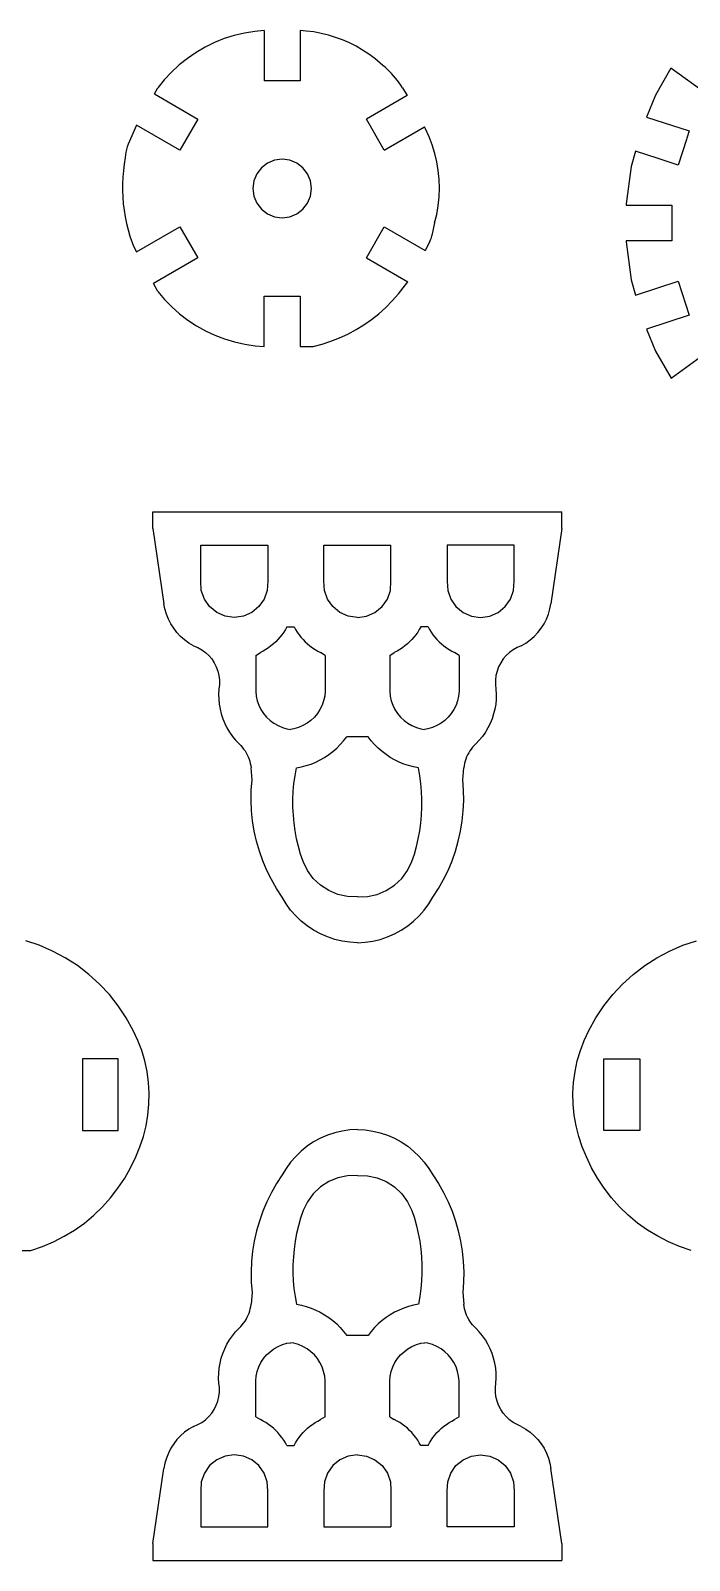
# Model space of a CAD drawing. Extents: x -3998 to 3998, y -3549 to 3549.
# Drawn here: x 3138 to 3414, y 2225 to 2864 of the extents above; entities that cross this region are included whole.
import ezdxf

# ---------------------------------------------------------------- set-up
doc = ezdxf.new("R2010")
doc.units = 0
doc.header["$MEASUREMENT"] = 0
doc.layers.get('0').update_dxf_attribs({"linetype": 'CONTINUOUS'})

msp = doc.modelspace()

# ---------------------------------------------------------------- linework, layer by layer
for p, q in [((3227.94, 2862.86), (3223.67, 2861.85)), ((3232.28, 2863.56), (3227.94, 2862.86)), ((3236.15, 2863.89), (3232.28, 2863.56)), ((3236.15, 2863.89), (3236.15, 2842.93)), ((3253.78, 2863.72), (3251.15, 2863.9)), ((3251.15, 2863.9), (3251.15, 2842.93)), ((3256.88, 2863.32), (3253.78, 2863.72)), ((3259.96, 2862.75), (3256.88, 2863.32)), ((3263, 2862), (3259.96, 2862.75)), ((3211.46, 2856.98), (3207.66, 2854.77)), ((3215.41, 2858.9), (3211.46, 2856.98)), ((3219.48, 2860.53), (3215.41, 2858.9)), ((3223.67, 2861.85), (3219.48, 2860.53)), ((3266, 2861.08), (3263, 2862)), ((3268.94, 2860), (3266, 2861.08)), ((3271.81, 2858.75), (3268.94, 2860)), ((3274.6, 2857.34), (3271.81, 2858.75)), ((3277.32, 2855.77), (3274.6, 2857.34)), ((3204.04, 2852.29), (3200.61, 2849.56)), ((3207.66, 2854.77), (3204.04, 2852.29)), ((3279.93, 2854.05), (3277.32, 2855.77)), ((3282.45, 2852.18), (3279.93, 2854.05)), ((3285.82, 2849.38), (3282.45, 2852.18)), ((3197.39, 2846.57), (3194.4, 2843.36)), ((3200.61, 2849.56), (3197.39, 2846.57)), ((3286.75, 2848.56), (3285.82, 2849.38)), ((3287.67, 2847.7), (3286.75, 2848.56)), ((3288.55, 2846.82), (3287.67, 2847.7)), ((3289.41, 2845.92), (3288.55, 2846.82)), ((3290.25, 2844.99), (3289.41, 2845.92)), ((3291.05, 2844.03), (3290.25, 2844.99)), ((3291.83, 2843.06), (3291.05, 2844.03)), ((3406.24, 2848.22), (3399.76, 2836.99)), ((3421.58, 2837.07), (3406.24, 2848.22)), ((3190.24, 2837.43), (3191.65, 2839.93)), ((3190.24, 2837.43), (3208.43, 2826.93)), ((3194.4, 2843.36), (3191.65, 2839.93)), ((3251.15, 2842.93), (3236.15, 2842.93)), ((3292.58, 2842.06), (3291.83, 2843.06)), ((3293.3, 2841.04), (3292.58, 2842.06)), ((3293.99, 2840), (3293.3, 2841.04)), ((3293.99, 2840), (3295.97, 2836.8)), ((3295.97, 2836.8), (3278.87, 2826.93)), ((3399.76, 2836.99), (3395.95, 2827.8)), ((3182.79, 2824.41), (3179.36, 2816.45)), ((3200.93, 2813.94), (3182.79, 2824.41)), ((3208.43, 2826.93), (3200.93, 2813.94)), ((3286.37, 2813.94), (3278.87, 2826.93)), ((3395.95, 2827.8), (3413.89, 2821.97)), ((3286.37, 2813.94), (3303.23, 2823.67)), ((3303.65, 2822.93), (3303.23, 2823.67)), ((3305.16, 2819.58), (3303.65, 2822.93)), ((3306.45, 2816.14), (3305.16, 2819.58)), ((3412.73, 2818.44), (3409.26, 2807.75)), ((3412.93, 2818.92), (3412.73, 2818.44)), ((3413.89, 2821.97), (3412.93, 2818.92)), ((3178.15, 2812.04), (3178.1, 2810.89)), ((3178.31, 2813.18), (3178.15, 2812.04)), ((3178.56, 2814.3), (3178.31, 2813.18)), ((3178.91, 2815.39), (3178.56, 2814.3)), ((3179.36, 2816.45), (3178.91, 2815.39)), ((3307.51, 2812.62), (3306.45, 2816.14)), ((3308.34, 2809.04), (3307.51, 2812.62)), ((3391.34, 2813.55), (3389.61, 2807.14)), ((3400.82, 2810.49), (3391.34, 2813.55)), ((3177.3, 2805.41), (3177.06, 2802.65)), ((3177.64, 2808.16), (3177.3, 2805.41)), ((3178.1, 2810.89), (3177.64, 2808.16)), ((3234.99, 2806.59), (3233.05, 2804.06)), ((3237.53, 2808.54), (3234.99, 2806.59)), ((3240.48, 2809.76), (3237.53, 2808.54)), ((3243.65, 2810.18), (3240.48, 2809.76)), ((3246.82, 2809.76), (3243.65, 2810.18)), ((3249.77, 2808.54), (3246.82, 2809.76)), ((3252.31, 2806.59), (3249.77, 2808.54)), ((3254.25, 2804.06), (3252.31, 2806.59)), ((3308.93, 2805.41), (3308.34, 2809.04)), ((3309.28, 2801.75), (3308.93, 2805.41)), ((3389.61, 2807.14), (3387.54, 2791.48)), ((3409.26, 2807.75), (3400.82, 2810.49)), ((3176.94, 2799.88), (3176.93, 2797.11)), ((3177.06, 2802.65), (3176.94, 2799.88)), ((3231.83, 2801.1), (3231.41, 2797.93)), ((3233.05, 2804.06), (3231.83, 2801.1)), ((3255.48, 2801.1), (3254.25, 2804.06)), ((3255.89, 2797.93), (3255.48, 2801.1)), ((3309.39, 2798.08), (3309.28, 2801.75)), ((3176.93, 2797.11), (3177.03, 2794.34)), ((3177.03, 2794.34), (3177.25, 2791.58)), ((3231.41, 2797.93), (3231.83, 2794.77)), ((3231.83, 2794.77), (3233.05, 2791.81)), ((3254.25, 2791.81), (3255.48, 2794.77)), ((3255.48, 2794.77), (3255.89, 2797.93)), ((3308.89, 2790.75), (3309.26, 2794.41)), ((3309.26, 2794.41), (3309.39, 2798.08)), ((3177.25, 2791.58), (3177.58, 2788.83)), ((3177.58, 2788.83), (3178.02, 2786.09)), ((3178.02, 2786.09), (3178.57, 2783.38)), ((3233.05, 2791.81), (3234.99, 2789.28)), ((3234.99, 2789.28), (3237.53, 2787.33)), ((3237.53, 2787.33), (3240.48, 2786.11)), ((3240.48, 2786.11), (3243.65, 2785.69)), ((3243.65, 2785.69), (3246.82, 2786.11)), ((3246.82, 2786.11), (3249.77, 2787.33)), ((3249.77, 2787.33), (3252.31, 2789.28)), ((3252.31, 2789.28), (3254.25, 2791.81)), ((3307.43, 2783.55), (3308.28, 2787.12)), ((3308.28, 2787.12), (3308.89, 2790.75)), ((3387.54, 2791.48), (3387.54, 2791.02)), ((3387.54, 2791.02), (3406.61, 2791.02)), ((3406.61, 2791.02), (3406.61, 2776.02)), ((3178.57, 2783.38), (3179.23, 2780.68)), ((3179.23, 2780.68), (3180, 2778.02)), ((3182.76, 2771.44), (3200.93, 2781.93)), ((3200.93, 2781.93), (3208.43, 2768.94)), ((3278.87, 2768.94), (3286.37, 2781.93)), ((3286.37, 2781.93), (3303.47, 2772.06)), ((3307.43, 2783.55), (3306.25, 2778.26)), ((3180, 2778.02), (3181.49, 2773.87)), ((3181.49, 2773.87), (3182.76, 2771.44)), ((3305.38, 2775.75), (3303.47, 2772.06)), ((3305.38, 2775.75), (3305.76, 2776.55)), ((3305.76, 2776.55), (3306.06, 2777.39)), ((3306.06, 2777.39), (3306.25, 2778.26)), ((3387.52, 2776.02), (3387.52, 2775.69)), ((3406.61, 2776.02), (3387.52, 2776.02)), ((3387.52, 2775.69), (3389.61, 2759.85)), ((3208.43, 2768.94), (3189.92, 2758.25)), ((3278.87, 2768.94), (3296.21, 2758.93)), ((3191.65, 2754.93), (3189.92, 2758.25)), ((3191.65, 2754.93), (3194.46, 2751.62)), ((3292.27, 2753.89), (3296.21, 2758.93)), ((3389.61, 2759.85), (3391.34, 2753.42)), ((3391.34, 2753.42), (3409.26, 2759.24)), ((3409.26, 2759.24), (3413.89, 2744.98)), ((3194.46, 2751.62), (3197.5, 2748.52)), ((3197.5, 2748.52), (3200.76, 2745.64)), ((3236.15, 2752.93), (3251.15, 2752.93)), ((3236.15, 2731.97), (3236.15, 2752.93)), ((3251.15, 2752.93), (3251.15, 2731.93)), ((3284.09, 2745.66), (3286.98, 2748.24)), ((3286.98, 2748.24), (3289.7, 2750.98)), ((3289.7, 2750.98), (3292.27, 2753.89)), ((3200.76, 2745.64), (3204.21, 2743.01)), ((3204.21, 2743.01), (3207.84, 2740.63)), ((3277.89, 2741.03), (3281.06, 2743.25)), ((3281.06, 2743.25), (3284.09, 2745.66)), ((3413.89, 2744.98), (3395.97, 2739.15)), ((3207.84, 2740.63), (3211.63, 2738.51)), ((3211.63, 2738.51), (3215.57, 2736.67)), ((3215.57, 2736.67), (3219.63, 2735.13)), ((3219.63, 2735.13), (3223.79, 2733.87)), ((3264.07, 2734.12), (3267.67, 2735.54)), ((3267.67, 2735.54), (3271.19, 2737.17)), ((3271.19, 2737.17), (3274.59, 2739)), ((3274.59, 2739), (3277.89, 2741.03)), ((3395.97, 2739.15), (3399.76, 2730)), ((3223.79, 2733.87), (3228.03, 2732.92)), ((3228.03, 2732.92), (3232.32, 2732.27)), ((3232.32, 2732.27), (3236.15, 2731.97)), ((3251.15, 2731.93), (3256.65, 2731.93)), ((3256.65, 2731.93), (3260.39, 2732.92)), ((3260.39, 2732.92), (3264.07, 2734.12)), ((3399.76, 2730), (3406.28, 2718.76)), ((3406.28, 2718.76), (3421.58, 2729.88)), ((3189.65, 2662.93), (3360.65, 2662.93)), ((3189.65, 2655.93), (3189.65, 2662.93)), ((3360.65, 2655.93), (3360.65, 2662.93)), ((3189.65, 2655.93), (3194.25, 2624.54)), ((3360.65, 2655.93), (3356.05, 2624.54)), ((3209.65, 2648.93), (3237.65, 2648.93)), ((3209.65, 2633.93), (3209.65, 2648.93)), ((3237.65, 2648.93), (3237.65, 2633.93)), ((3261.15, 2648.93), (3289.15, 2648.93)), ((3261.15, 2633.93), (3261.15, 2648.93)), ((3289.15, 2633.93), (3289.15, 2648.93)), ((3340.65, 2648.93), (3312.65, 2648.93)), ((3312.65, 2648.93), (3312.65, 2633.93)), ((3340.65, 2633.93), (3340.65, 2648.93)), ((3209.88, 2630.09), (3209.65, 2633.93)), ((3237.65, 2633.93), (3237.42, 2630.09)), ((3261.38, 2630.09), (3261.15, 2633.93)), ((3288.92, 2630.09), (3289.15, 2633.93)), ((3312.65, 2633.93), (3312.88, 2630.09)), ((3340.42, 2630.09), (3340.65, 2633.93)), ((3211.14, 2626.46), (3209.88, 2630.09)), ((3213.34, 2623.31), (3211.14, 2626.46)), ((3236.16, 2626.46), (3233.96, 2623.31)), ((3237.42, 2630.09), (3236.16, 2626.46)), ((3262.64, 2626.46), (3261.38, 2630.09)), ((3264.84, 2623.31), (3262.64, 2626.46)), ((3285.46, 2623.31), (3287.66, 2626.46)), ((3287.66, 2626.46), (3288.92, 2630.09)), ((3312.88, 2630.09), (3314.14, 2626.46)), ((3314.14, 2626.46), (3316.34, 2623.31)), ((3336.96, 2623.31), (3339.16, 2626.46)), ((3339.16, 2626.46), (3340.42, 2630.09)), ((3194.66, 2622.34), (3194.25, 2624.54)), ((3195.28, 2620.19), (3194.66, 2622.34)), ((3196.11, 2618.12), (3195.28, 2620.19)), ((3216.32, 2620.87), (3213.34, 2623.31)), ((3219.84, 2619.33), (3216.32, 2620.87)), ((3230.98, 2620.87), (3227.46, 2619.33)), ((3233.96, 2623.31), (3230.98, 2620.87)), ((3267.82, 2620.87), (3264.84, 2623.31)), ((3271.34, 2619.33), (3267.82, 2620.87)), ((3278.96, 2619.33), (3282.48, 2620.87)), ((3282.48, 2620.87), (3285.46, 2623.31)), ((3316.34, 2623.31), (3319.32, 2620.87)), ((3319.32, 2620.87), (3322.84, 2619.33)), ((3330.46, 2619.33), (3333.98, 2620.87)), ((3333.98, 2620.87), (3336.96, 2623.31)), ((3354.2, 2618.12), (3355.02, 2620.19)), ((3355.02, 2620.19), (3355.64, 2622.34)), ((3355.64, 2622.34), (3356.05, 2624.54)), ((3197.12, 2616.12), (3196.11, 2618.12)), ((3198.32, 2614.24), (3197.12, 2616.12)), ((3199.69, 2612.47), (3198.32, 2614.24)), ((3223.65, 2618.8), (3219.84, 2619.33)), ((3227.46, 2619.33), (3223.65, 2618.8)), ((3245.02, 2613.78), (3244.33, 2612.67)), ((3245.65, 2614.93), (3245.02, 2613.78)), ((3245.65, 2614.93), (3248.65, 2614.93)), ((3248.65, 2614.93), (3249.28, 2613.78)), ((3249.28, 2613.78), (3249.98, 2612.67)), ((3275.15, 2618.8), (3271.34, 2619.33)), ((3275.15, 2618.8), (3278.96, 2619.33)), ((3301.02, 2613.78), (3300.33, 2612.67)), ((3301.65, 2614.93), (3301.02, 2613.78)), ((3304.65, 2614.93), (3301.65, 2614.93)), ((3304.65, 2614.93), (3305.28, 2613.78)), ((3305.28, 2613.78), (3305.98, 2612.67)), ((3322.84, 2619.33), (3326.65, 2618.8)), ((3326.65, 2618.8), (3330.46, 2619.33)), ((3350.61, 2612.47), (3351.98, 2614.24)), ((3351.98, 2614.24), (3353.18, 2616.12)), ((3353.18, 2616.12), (3354.2, 2618.12)), ((3201.23, 2610.84), (3199.69, 2612.47)), ((3202.91, 2609.37), (3201.23, 2610.84)), ((3204.72, 2608.06), (3202.91, 2609.37)), ((3206.65, 2606.93), (3204.72, 2608.06)), ((3240.02, 2607.74), (3239, 2606.9)), ((3240.98, 2608.63), (3240.02, 2607.74)), ((3241.9, 2609.57), (3240.98, 2608.63)), ((3242.76, 2610.56), (3241.9, 2609.57)), ((3243.57, 2611.59), (3242.76, 2610.56)), ((3244.33, 2612.67), (3243.57, 2611.59)), ((3249.98, 2612.67), (3250.73, 2611.59)), ((3250.73, 2611.59), (3251.54, 2610.56)), ((3251.54, 2610.56), (3252.4, 2609.57)), ((3252.4, 2609.57), (3253.32, 2608.63)), ((3253.32, 2608.63), (3254.28, 2607.74)), ((3254.28, 2607.74), (3255.3, 2606.9)), ((3296.02, 2607.74), (3295, 2606.9)), ((3296.98, 2608.63), (3296.02, 2607.74)), ((3297.9, 2609.57), (3296.98, 2608.63)), ((3298.76, 2610.56), (3297.9, 2609.57)), ((3299.57, 2611.59), (3298.76, 2610.56)), ((3300.33, 2612.67), (3299.57, 2611.59)), ((3305.98, 2612.67), (3306.73, 2611.59)), ((3306.73, 2611.59), (3307.54, 2610.56)), ((3307.54, 2610.56), (3308.4, 2609.57)), ((3308.4, 2609.57), (3309.32, 2608.63)), ((3309.32, 2608.63), (3310.28, 2607.74)), ((3310.28, 2607.74), (3311.3, 2606.9)), ((3343.65, 2606.93), (3345.58, 2608.06)), ((3345.58, 2608.06), (3347.39, 2609.37)), ((3347.39, 2609.37), (3349.07, 2610.84)), ((3349.07, 2610.84), (3350.61, 2612.47)), ((3206.65, 2606.93), (3208.4, 2606.21)), ((3208.4, 2606.21), (3210.06, 2605.28)), ((3210.06, 2605.28), (3211.59, 2604.16)), ((3211.59, 2604.16), (3212.98, 2602.87)), ((3212.98, 2602.87), (3214.21, 2601.43)), ((3214.21, 2601.43), (3215.27, 2599.85)), ((3232.65, 2602.93), (3234.55, 2604.13)), ((3232.65, 2602.93), (3232.65, 2587.93)), ((3235.72, 2604.73), (3234.55, 2604.13)), ((3236.85, 2605.4), (3235.72, 2604.73)), ((3237.95, 2606.12), (3236.85, 2605.4)), ((3239, 2606.9), (3237.95, 2606.12)), ((3255.3, 2606.9), (3256.35, 2606.12)), ((3256.35, 2606.12), (3257.45, 2605.4)), ((3257.45, 2605.4), (3258.58, 2604.73)), ((3258.58, 2604.73), (3259.75, 2604.13)), ((3261.65, 2602.93), (3259.75, 2604.13)), ((3261.65, 2602.93), (3261.65, 2587.93)), ((3288.65, 2602.93), (3290.55, 2604.13)), ((3288.65, 2602.93), (3288.65, 2587.93)), ((3291.72, 2604.73), (3290.55, 2604.13)), ((3292.85, 2605.4), (3291.72, 2604.73)), ((3293.95, 2606.12), (3292.85, 2605.4)), ((3295, 2606.9), (3293.95, 2606.12)), ((3311.3, 2606.9), (3312.35, 2606.12)), ((3312.35, 2606.12), (3313.45, 2605.4)), ((3313.45, 2605.4), (3314.58, 2604.73)), ((3314.58, 2604.73), (3315.75, 2604.13)), ((3317.65, 2602.93), (3315.75, 2604.13)), ((3317.65, 2602.93), (3317.65, 2587.93)), ((3336.09, 2601.43), (3335.04, 2599.85)), ((3337.32, 2602.87), (3336.09, 2601.43)), ((3338.71, 2604.16), (3337.32, 2602.87)), ((3340.25, 2605.28), (3338.71, 2604.16)), ((3341.9, 2606.21), (3340.25, 2605.28)), ((3343.65, 2606.93), (3341.9, 2606.21)), ((3215.27, 2599.85), (3216.13, 2598.16)), ((3216.13, 2598.16), (3216.78, 2596.38)), ((3216.78, 2596.38), (3217.23, 2594.54)), ((3217.23, 2594.54), (3217.45, 2592.65)), ((3333.07, 2594.54), (3332.85, 2592.65)), ((3333.52, 2596.38), (3333.07, 2594.54)), ((3334.17, 2598.16), (3333.52, 2596.38)), ((3335.04, 2599.85), (3334.17, 2598.16)), ((3217.23, 2588.87), (3217.12, 2586.77)), ((3217.45, 2590.76), (3217.23, 2588.87)), ((3217.45, 2592.65), (3217.45, 2590.76)), ((3232.65, 2587.93), (3232.85, 2585.95)), ((3261.65, 2587.93), (3261.45, 2585.95)), ((3288.65, 2587.93), (3288.85, 2585.95)), ((3317.65, 2587.93), (3317.45, 2585.95)), ((3332.85, 2592.65), (3332.85, 2590.76)), ((3332.85, 2590.76), (3333.07, 2588.87)), ((3333.07, 2588.87), (3333.18, 2586.77)), ((3217.12, 2586.77), (3217.16, 2584.67)), ((3217.16, 2584.67), (3217.35, 2582.57)), ((3217.35, 2582.57), (3217.71, 2580.5)), ((3232.85, 2585.95), (3233.28, 2584.01)), ((3233.28, 2584.01), (3233.94, 2582.13)), ((3233.94, 2582.13), (3234.81, 2580.34)), ((3260.36, 2582.13), (3259.49, 2580.34)), ((3261.02, 2584.01), (3260.36, 2582.13)), ((3261.45, 2585.95), (3261.02, 2584.01)), ((3288.85, 2585.95), (3289.28, 2584.01)), ((3289.28, 2584.01), (3289.94, 2582.13)), ((3289.94, 2582.13), (3290.81, 2580.34)), ((3316.36, 2582.13), (3315.49, 2580.34)), ((3317.02, 2584.01), (3316.36, 2582.13)), ((3317.45, 2585.95), (3317.02, 2584.01)), ((3332.95, 2582.57), (3332.6, 2580.5)), ((3333.14, 2584.67), (3332.95, 2582.57)), ((3333.18, 2586.77), (3333.14, 2584.67)), ((3217.71, 2580.5), (3218.21, 2578.46)), ((3218.21, 2578.46), (3218.86, 2576.46)), ((3218.86, 2576.46), (3219.66, 2574.51)), ((3234.81, 2580.34), (3235.9, 2578.67)), ((3235.9, 2578.67), (3237.17, 2577.14)), ((3237.17, 2577.14), (3238.62, 2575.77)), ((3238.62, 2575.77), (3240.21, 2574.58)), ((3255.69, 2575.77), (3254.09, 2574.58)), ((3257.13, 2577.14), (3255.69, 2575.77)), ((3258.4, 2578.67), (3257.13, 2577.14)), ((3259.49, 2580.34), (3258.4, 2578.67)), ((3290.81, 2580.34), (3291.9, 2578.67)), ((3291.9, 2578.67), (3293.17, 2577.14)), ((3293.17, 2577.14), (3294.62, 2575.77)), ((3294.62, 2575.77), (3296.21, 2574.58)), ((3311.69, 2575.77), (3310.09, 2574.58)), ((3313.13, 2577.14), (3311.69, 2575.77)), ((3314.4, 2578.67), (3313.13, 2577.14)), ((3315.49, 2580.34), (3314.4, 2578.67)), ((3331.44, 2576.46), (3330.65, 2574.51)), ((3332.09, 2578.46), (3331.44, 2576.46)), ((3332.6, 2580.5), (3332.09, 2578.46)), ((3219.66, 2574.51), (3220.6, 2572.63)), ((3220.6, 2572.63), (3221.67, 2570.82)), ((3221.67, 2570.82), (3222.88, 2569.09)), ((3222.88, 2569.09), (3224.2, 2567.46)), ((3240.21, 2574.58), (3241.94, 2573.59)), ((3241.94, 2573.59), (3243.77, 2572.81)), ((3243.77, 2572.81), (3245.69, 2572.26)), ((3245.69, 2572.26), (3247.15, 2572.02)), ((3248.62, 2572.26), (3247.15, 2572.02)), ((3250.53, 2572.81), (3248.62, 2572.26)), ((3252.36, 2573.59), (3250.53, 2572.81)), ((3254.09, 2574.58), (3252.36, 2573.59)), ((3269.36, 2567.26), (3270.65, 2568.93)), ((3279.65, 2568.93), (3270.65, 2568.93)), ((3280.94, 2567.26), (3279.65, 2568.93)), ((3296.21, 2574.58), (3297.94, 2573.59)), ((3297.94, 2573.59), (3299.77, 2572.81)), ((3299.77, 2572.81), (3301.69, 2572.26)), ((3301.69, 2572.26), (3303.15, 2572.02)), ((3304.62, 2572.26), (3303.15, 2572.02)), ((3306.53, 2572.81), (3304.62, 2572.26)), ((3308.36, 2573.59), (3306.53, 2572.81)), ((3310.09, 2574.58), (3308.36, 2573.59)), ((3327.43, 2569.09), (3326.1, 2567.46)), ((3328.63, 2570.82), (3327.43, 2569.09)), ((3329.71, 2572.63), (3328.63, 2570.82)), ((3330.65, 2574.51), (3329.71, 2572.63)), ((3224.2, 2567.46), (3225.65, 2565.93)), ((3225.65, 2565.93), (3226.34, 2565.27)), ((3226.34, 2565.27), (3226.98, 2564.57)), ((3226.98, 2564.57), (3227.58, 2563.83)), ((3227.58, 2563.83), (3228.14, 2563.05)), ((3228.14, 2563.05), (3228.64, 2562.24)), ((3263.2, 2561.52), (3264.88, 2562.8)), ((3264.88, 2562.8), (3266.47, 2564.19)), ((3266.47, 2564.19), (3267.97, 2565.68)), ((3267.97, 2565.68), (3269.36, 2567.26)), ((3282.34, 2565.68), (3280.94, 2567.26)), ((3283.83, 2564.19), (3282.34, 2565.68)), ((3285.42, 2562.8), (3283.83, 2564.19)), ((3287.1, 2561.52), (3285.42, 2562.8)), ((3322.16, 2563.05), (3321.66, 2562.24)), ((3322.72, 2563.83), (3322.16, 2563.05)), ((3323.32, 2564.57), (3322.72, 2563.83)), ((3323.96, 2565.27), (3323.32, 2564.57)), ((3324.65, 2565.93), (3323.96, 2565.27)), ((3326.1, 2567.46), (3324.65, 2565.93)), ((3228.64, 2562.24), (3229.09, 2561.41)), ((3229.09, 2561.41), (3229.49, 2560.54)), ((3229.49, 2560.54), (3229.84, 2559.65)), ((3229.84, 2559.65), (3230.13, 2558.74)), ((3230.13, 2558.74), (3230.36, 2557.82)), ((3230.36, 2557.82), (3230.53, 2556.88)), ((3230.53, 2556.88), (3230.65, 2555.93)), ((3231.1, 2550.97), (3230.65, 2555.93)), ((3249.06, 2552.68), (3249.65, 2555.93)), ((3249.65, 2555.93), (3251.72, 2556.34)), ((3251.72, 2556.34), (3253.76, 2556.88)), ((3253.76, 2556.88), (3255.76, 2557.56)), ((3255.76, 2557.56), (3257.72, 2558.36)), ((3257.72, 2558.36), (3259.61, 2559.29)), ((3259.61, 2559.29), (3261.44, 2560.35)), ((3261.44, 2560.35), (3263.2, 2561.52)), ((3288.86, 2560.35), (3287.1, 2561.52)), ((3290.69, 2559.29), (3288.86, 2560.35)), ((3292.59, 2558.36), (3290.69, 2559.29)), ((3294.54, 2557.56), (3292.59, 2558.36)), ((3296.54, 2556.88), (3294.54, 2557.56)), ((3298.58, 2556.34), (3296.54, 2556.88)), ((3300.65, 2555.93), (3298.58, 2556.34)), ((3301.24, 2552.68), (3300.65, 2555.93)), ((3319.2, 2550.97), (3319.65, 2555.93)), ((3319.77, 2556.88), (3319.65, 2555.93)), ((3319.94, 2557.82), (3319.77, 2556.88)), ((3320.17, 2558.74), (3319.94, 2557.82)), ((3320.46, 2559.65), (3320.17, 2558.74)), ((3320.81, 2560.54), (3320.46, 2559.65)), ((3321.21, 2561.41), (3320.81, 2560.54)), ((3321.66, 2562.24), (3321.21, 2561.41)), ((3230.78, 2546.68), (3231.1, 2550.97)), ((3248.62, 2549.4), (3249.06, 2552.68)), ((3301.68, 2549.4), (3301.24, 2552.68)), ((3319.52, 2546.68), (3319.2, 2550.97)), ((3230.71, 2542.37), (3230.78, 2546.68)), ((3248.19, 2542.81), (3248.33, 2546.11)), ((3248.33, 2546.11), (3248.62, 2549.4)), ((3301.97, 2546.11), (3301.68, 2549.4)), ((3302.11, 2542.81), (3301.97, 2546.11)), ((3319.59, 2542.37), (3319.52, 2546.68)), ((3230.9, 2538.07), (3230.71, 2542.37)), ((3231.34, 2533.78), (3230.9, 2538.07)), ((3248.2, 2539.5), (3248.19, 2542.81)), ((3248.35, 2536.2), (3248.2, 2539.5)), ((3301.95, 2536.2), (3302.1, 2539.5)), ((3302.1, 2539.5), (3302.11, 2542.81)), ((3318.96, 2533.78), (3319.4, 2538.07)), ((3319.4, 2538.07), (3319.59, 2542.37)), ((3232.04, 2529.53), (3231.34, 2533.78)), ((3248.66, 2532.9), (3248.35, 2536.2)), ((3249.11, 2529.63), (3248.66, 2532.9)), ((3301.19, 2529.63), (3301.64, 2532.9)), ((3301.64, 2532.9), (3301.95, 2536.2)), ((3318.26, 2529.53), (3318.96, 2533.78)), ((3232.98, 2525.33), (3232.04, 2529.53)), ((3234.17, 2521.19), (3232.98, 2525.33)), ((3249.72, 2526.38), (3249.11, 2529.63)), ((3250.47, 2523.16), (3249.72, 2526.38)), ((3299.84, 2523.16), (3300.58, 2526.38)), ((3300.58, 2526.38), (3301.19, 2529.63)), ((3316.13, 2521.19), (3317.32, 2525.33)), ((3317.32, 2525.33), (3318.26, 2529.53)), ((3235.61, 2517.13), (3234.17, 2521.19)), ((3251.36, 2519.97), (3250.47, 2523.16)), ((3252.39, 2516.83), (3251.36, 2519.97)), ((3297.91, 2516.83), (3298.94, 2519.97)), ((3298.94, 2519.97), (3299.84, 2523.16)), ((3314.7, 2517.13), (3316.13, 2521.19)), ((3237.28, 2513.16), (3235.61, 2517.13)), ((3239.18, 2509.29), (3237.28, 2513.16)), ((3254.21, 2513.11), (3252.39, 2516.83)), ((3256.66, 2509.78), (3254.21, 2513.11)), ((3293.64, 2509.78), (3296.09, 2513.11)), ((3296.09, 2513.11), (3297.91, 2516.83)), ((3311.12, 2509.29), (3313.02, 2513.16)), ((3313.02, 2513.16), (3314.7, 2517.13)), ((3241.31, 2505.55), (3239.18, 2509.29)), ((3243.65, 2501.93), (3241.31, 2505.55)), ((3259.67, 2506.95), (3256.66, 2509.78)), ((3263.15, 2504.7), (3259.67, 2506.95)), ((3287.15, 2504.7), (3290.63, 2506.95)), ((3290.63, 2506.95), (3293.64, 2509.78)), ((3306.65, 2501.93), (3309, 2505.55)), ((3309, 2505.55), (3311.12, 2509.29)), ((3245.31, 2499.18), (3243.65, 2501.93)), ((3247.21, 2496.59), (3245.31, 2499.18)), ((3266.97, 2503.11), (3263.15, 2504.7)), ((3271.01, 2502.24), (3266.97, 2503.11)), ((3275.15, 2502.12), (3271.01, 2502.24)), ((3275.15, 2502.12), (3279.29, 2502.24)), ((3279.29, 2502.24), (3283.33, 2503.11)), ((3283.33, 2503.11), (3287.15, 2504.7)), ((3303.09, 2496.59), (3304.99, 2499.18)), ((3304.99, 2499.18), (3306.65, 2501.93)), ((3249.33, 2494.18), (3247.21, 2496.59)), ((3251.65, 2491.96), (3249.33, 2494.18)), ((3298.65, 2491.96), (3300.98, 2494.18)), ((3300.98, 2494.18), (3303.09, 2496.59)), ((3254.16, 2489.95), (3251.65, 2491.96)), ((3256.83, 2488.17), (3254.16, 2489.95)), ((3259.65, 2486.64), (3256.83, 2488.17)), ((3262.6, 2485.35), (3259.65, 2486.64)), ((3287.71, 2485.35), (3290.65, 2486.64)), ((3290.65, 2486.64), (3293.47, 2488.17)), ((3293.47, 2488.17), (3296.15, 2489.95)), ((3296.15, 2489.95), (3298.65, 2491.96)), ((3142.15, 2481.85), (3136.44, 2483.77)), ((3147.68, 2479.46), (3142.15, 2481.85)), ((3152.99, 2476.63), (3147.68, 2479.46)), ((3265.64, 2484.34), (3262.6, 2485.35)), ((3268.77, 2483.59), (3265.64, 2484.34)), ((3271.94, 2483.12), (3268.77, 2483.59)), ((3275.15, 2482.93), (3271.94, 2483.12)), ((3275.15, 2482.93), (3278.36, 2483.12)), ((3278.36, 2483.12), (3281.54, 2483.59)), ((3281.54, 2483.59), (3284.66, 2484.34)), ((3284.66, 2484.34), (3287.71, 2485.35)), ((3400.31, 2476.63), (3405.62, 2479.46)), ((3405.62, 2479.46), (3411.15, 2481.85)), ((3411.15, 2481.85), (3416.86, 2483.77)), ((3158.06, 2473.37), (3152.99, 2476.63)), ((3162.84, 2469.71), (3158.06, 2473.37)), ((3390.46, 2469.71), (3395.24, 2473.37)), ((3395.24, 2473.37), (3400.31, 2476.63)), ((3167.3, 2465.67), (3162.84, 2469.71)), ((3386, 2465.67), (3390.46, 2469.71)), ((3171.42, 2461.27), (3167.3, 2465.67)), ((3175.16, 2456.55), (3171.42, 2461.27)), ((3378.14, 2456.55), (3381.88, 2461.27)), ((3381.88, 2461.27), (3386, 2465.67)), ((3178.5, 2451.54), (3175.16, 2456.55)), ((3374.8, 2451.54), (3378.14, 2456.55)), ((3181.42, 2446.28), (3178.5, 2451.54)), ((3371.88, 2446.28), (3374.8, 2451.54)), ((3183.35, 2442.15), (3181.42, 2446.28)), ((3184.96, 2437.9), (3183.35, 2442.15)), ((3368.34, 2437.9), (3369.95, 2442.15)), ((3369.95, 2442.15), (3371.88, 2446.28)), ((3186.24, 2433.53), (3184.96, 2437.9)), ((3367.06, 2433.53), (3368.34, 2437.9)), ((3160.15, 2434.43), (3160.15, 2404.43)), ((3175.15, 2434.43), (3160.15, 2434.43)), ((3175.15, 2404.43), (3175.15, 2434.43)), ((3187.19, 2429.08), (3186.24, 2433.53)), ((3187.8, 2424.57), (3187.19, 2429.08)), ((3365.51, 2424.57), (3366.11, 2429.08)), ((3366.11, 2429.08), (3367.06, 2433.53)), ((3378.15, 2404.43), (3378.15, 2434.43)), ((3378.15, 2434.43), (3393.15, 2434.43)), ((3393.15, 2434.43), (3393.15, 2404.43)), ((3188.06, 2420.02), (3187.8, 2424.57)), ((3365.24, 2420.02), (3365.51, 2424.57)), ((3187.54, 2410.94), (3187.97, 2415.47)), ((3187.97, 2415.47), (3188.06, 2420.02)), ((3365.33, 2415.47), (3365.24, 2420.02)), ((3365.76, 2410.94), (3365.33, 2415.47)), ((3186.77, 2406.46), (3187.54, 2410.94)), ((3366.53, 2406.46), (3365.76, 2410.94)), ((3160.15, 2404.43), (3175.15, 2404.43)), ((3185.66, 2402.04), (3186.77, 2406.46)), ((3262.6, 2402.51), (3259.65, 2401.23)), ((3265.64, 2403.53), (3262.6, 2402.51)), ((3268.77, 2404.28), (3265.64, 2403.53)), ((3271.94, 2404.75), (3268.77, 2404.28)), ((3275.15, 2404.93), (3271.94, 2404.75)), ((3275.15, 2404.93), (3278.36, 2404.75)), ((3278.36, 2404.75), (3281.54, 2404.28)), ((3281.54, 2404.28), (3284.66, 2403.53)), ((3284.66, 2403.53), (3287.71, 2402.51)), ((3287.71, 2402.51), (3290.65, 2401.23)), ((3367.64, 2402.04), (3366.53, 2406.46)), ((3393.15, 2404.43), (3378.15, 2404.43)), ((3182.45, 2393.53), (3184.22, 2397.73)), ((3184.22, 2397.73), (3185.66, 2402.04)), ((3254.16, 2397.92), (3251.65, 2395.91)), ((3256.83, 2399.7), (3254.16, 2397.92)), ((3259.65, 2401.23), (3256.83, 2399.7)), ((3290.65, 2401.23), (3293.47, 2399.7)), ((3293.47, 2399.7), (3296.15, 2397.92)), ((3296.15, 2397.92), (3298.65, 2395.91)), ((3369.08, 2397.73), (3367.64, 2402.04)), ((3370.85, 2393.53), (3369.08, 2397.73)), ((3180.31, 2388.95), (3182.45, 2393.53)), ((3247.21, 2391.28), (3245.31, 2388.68)), ((3249.33, 2393.69), (3247.21, 2391.28)), ((3251.65, 2395.91), (3249.33, 2393.69)), ((3298.65, 2395.91), (3300.98, 2393.69)), ((3300.98, 2393.69), (3303.09, 2391.28)), ((3303.09, 2391.28), (3304.99, 2388.68)), ((3373, 2388.95), (3370.85, 2393.53)), ((3175.04, 2380.34), (3177.83, 2384.55)), ((3177.83, 2384.55), (3180.31, 2388.95)), ((3243.65, 2385.93), (3241.31, 2382.32)), ((3245.31, 2388.68), (3243.65, 2385.93)), ((3266.97, 2384.75), (3263.15, 2383.17)), ((3271.01, 2385.62), (3266.97, 2384.75)), ((3275.15, 2385.75), (3271.01, 2385.62)), ((3275.15, 2385.75), (3279.29, 2385.62)), ((3279.29, 2385.62), (3283.33, 2384.75)), ((3283.33, 2384.75), (3287.15, 2383.17)), ((3304.99, 2388.68), (3306.65, 2385.93)), ((3306.65, 2385.93), (3309, 2382.32)), ((3375.47, 2384.55), (3373, 2388.95)), ((3378.26, 2380.34), (3375.47, 2384.55)), ((3171.95, 2376.34), (3175.04, 2380.34)), ((3239.18, 2378.57), (3237.28, 2374.71)), ((3241.31, 2382.32), (3239.18, 2378.57)), ((3256.66, 2378.09), (3254.21, 2374.75)), ((3259.67, 2380.92), (3256.66, 2378.09)), ((3263.15, 2383.17), (3259.67, 2380.92)), ((3287.15, 2383.17), (3290.63, 2380.92)), ((3290.63, 2380.92), (3293.64, 2378.09)), ((3293.64, 2378.09), (3296.09, 2374.75)), ((3309, 2382.32), (3311.12, 2378.57)), ((3311.12, 2378.57), (3313.02, 2374.71)), ((3381.35, 2376.34), (3378.26, 2380.34)), ((3164.93, 2369.08), (3168.57, 2372.58)), ((3168.57, 2372.58), (3171.95, 2376.34)), ((3235.61, 2370.74), (3234.17, 2366.68)), ((3237.28, 2374.71), (3235.61, 2370.74)), ((3252.39, 2371.03), (3251.36, 2367.89)), ((3254.21, 2374.75), (3252.39, 2371.03)), ((3296.09, 2374.75), (3297.91, 2371.03)), ((3297.91, 2371.03), (3298.94, 2367.89)), ((3313.02, 2374.71), (3314.7, 2370.74)), ((3314.7, 2370.74), (3316.13, 2366.68)), ((3384.73, 2372.58), (3381.35, 2376.34)), ((3388.37, 2369.08), (3384.73, 2372.58)), ((3156.92, 2362.92), (3161.04, 2365.85)), ((3161.04, 2365.85), (3164.93, 2369.08)), ((3234.17, 2366.68), (3232.98, 2362.54)), ((3250.47, 2364.71), (3249.72, 2361.49)), ((3251.36, 2367.89), (3250.47, 2364.71)), ((3298.94, 2367.89), (3299.84, 2364.71)), ((3299.84, 2364.71), (3300.58, 2361.49)), ((3316.13, 2366.68), (3317.32, 2362.54)), ((3392.27, 2365.85), (3388.37, 2369.08)), ((3396.38, 2362.92), (3392.27, 2365.85)), ((3143.44, 2356.04), (3148.1, 2358)), ((3148.1, 2358), (3152.6, 2360.3)), ((3152.6, 2360.3), (3156.92, 2362.92)), ((3232.04, 2358.34), (3231.34, 2354.08)), ((3232.98, 2362.54), (3232.04, 2358.34)), ((3249.11, 2358.24), (3248.66, 2354.96)), ((3249.72, 2361.49), (3249.11, 2358.24)), ((3300.58, 2361.49), (3301.19, 2358.24)), ((3301.19, 2358.24), (3301.64, 2354.96)), ((3317.32, 2362.54), (3318.26, 2358.34)), ((3318.26, 2358.34), (3318.96, 2354.08)), ((3400.7, 2360.3), (3396.38, 2362.92)), ((3405.2, 2358), (3400.7, 2360.3)), ((3409.86, 2356.04), (3405.2, 2358)), ((2681.65, 2354.43), (3138.65, 2354.43)), ((3138.65, 2354.43), (3143.44, 2356.04)), ((3231.34, 2354.08), (3230.9, 2349.8)), ((3248.35, 2351.67), (3248.2, 2348.37)), ((3248.66, 2354.96), (3248.35, 2351.67)), ((3301.64, 2354.96), (3301.95, 2351.67)), ((3301.95, 2351.67), (3302.1, 2348.37)), ((3318.96, 2354.08), (3319.4, 2349.8)), ((3414.65, 2354.43), (3409.86, 2356.04)), ((3230.9, 2349.8), (3230.71, 2345.5)), ((3230.71, 2345.5), (3230.78, 2341.19)), ((3248.2, 2348.37), (3248.19, 2345.06)), ((3248.19, 2345.06), (3248.33, 2341.76)), ((3302.11, 2345.06), (3301.97, 2341.76)), ((3302.1, 2348.37), (3302.11, 2345.06)), ((3319.4, 2349.8), (3319.59, 2345.5)), ((3319.59, 2345.5), (3319.52, 2341.19)), ((3230.78, 2341.19), (3231.1, 2336.89)), ((3248.33, 2341.76), (3248.62, 2338.46)), ((3301.97, 2341.76), (3301.68, 2338.46)), ((3319.52, 2341.19), (3319.2, 2336.89)), ((3231.1, 2336.89), (3230.65, 2331.93)), ((3248.62, 2338.46), (3249.06, 2335.19)), ((3249.06, 2335.19), (3249.65, 2331.93)), ((3301.24, 2335.19), (3300.65, 2331.93)), ((3301.68, 2338.46), (3301.24, 2335.19)), ((3319.2, 2336.89), (3319.65, 2331.93)), ((3228.64, 2325.62), (3229.09, 2326.46)), ((3229.09, 2326.46), (3229.49, 2327.33)), ((3229.49, 2327.33), (3229.84, 2328.22)), ((3229.84, 2328.22), (3230.13, 2329.13)), ((3230.13, 2329.13), (3230.36, 2330.05)), ((3230.36, 2330.05), (3230.53, 2330.99)), ((3230.53, 2330.99), (3230.65, 2331.93)), ((3249.65, 2331.93), (3251.72, 2331.53)), ((3251.72, 2331.53), (3253.76, 2330.98)), ((3253.76, 2330.98), (3255.76, 2330.31)), ((3255.76, 2330.31), (3257.72, 2329.5)), ((3257.72, 2329.5), (3259.61, 2328.57)), ((3259.61, 2328.57), (3261.44, 2327.52)), ((3261.44, 2327.52), (3263.2, 2326.35)), ((3263.2, 2326.35), (3264.88, 2325.07)), ((3287.1, 2326.35), (3285.42, 2325.07)), ((3288.86, 2327.52), (3287.1, 2326.35)), ((3290.69, 2328.57), (3288.86, 2327.52)), ((3292.59, 2329.5), (3290.69, 2328.57)), ((3294.54, 2330.31), (3292.59, 2329.5)), ((3296.54, 2330.98), (3294.54, 2330.31)), ((3298.58, 2331.53), (3296.54, 2330.98)), ((3300.65, 2331.93), (3298.58, 2331.53)), ((3319.77, 2330.99), (3319.65, 2331.93)), ((3319.94, 2330.05), (3319.77, 2330.99)), ((3320.17, 2329.13), (3319.94, 2330.05)), ((3320.46, 2328.22), (3320.17, 2329.13)), ((3320.81, 2327.33), (3320.46, 2328.22)), ((3321.21, 2326.46), (3320.81, 2327.33)), ((3321.66, 2325.62), (3321.21, 2326.46)), ((3222.88, 2318.77), (3224.2, 2320.41)), ((3224.2, 2320.41), (3225.65, 2321.93)), ((3225.65, 2321.93), (3226.34, 2322.59)), ((3226.34, 2322.59), (3226.98, 2323.3)), ((3226.98, 2323.3), (3227.58, 2324.04)), ((3227.58, 2324.04), (3228.14, 2324.81)), ((3228.14, 2324.81), (3228.64, 2325.62)), ((3264.88, 2325.07), (3266.47, 2323.68)), ((3266.47, 2323.68), (3267.97, 2322.19)), ((3267.97, 2322.19), (3269.36, 2320.61)), ((3269.36, 2320.61), (3270.65, 2318.93)), ((3280.94, 2320.61), (3279.65, 2318.93)), ((3282.34, 2322.19), (3280.94, 2320.61)), ((3283.83, 2323.68), (3282.34, 2322.19)), ((3285.42, 2325.07), (3283.83, 2323.68)), ((3322.16, 2324.81), (3321.66, 2325.62)), ((3322.72, 2324.04), (3322.16, 2324.81)), ((3323.32, 2323.3), (3322.72, 2324.04)), ((3323.96, 2322.59), (3323.32, 2323.3)), ((3324.65, 2321.93), (3323.96, 2322.59)), ((3326.1, 2320.41), (3324.65, 2321.93)), ((3327.43, 2318.77), (3326.1, 2320.41)), ((3218.86, 2311.41), (3219.66, 2313.36)), ((3219.66, 2313.36), (3220.6, 2315.24)), ((3220.6, 2315.24), (3221.67, 2317.05)), ((3221.67, 2317.05), (3222.88, 2318.77)), ((3238.62, 2312.1), (3240.21, 2313.29)), ((3240.21, 2313.29), (3241.94, 2314.28)), ((3241.94, 2314.28), (3243.77, 2315.05)), ((3243.77, 2315.05), (3245.69, 2315.61)), ((3245.69, 2315.61), (3247.15, 2315.85)), ((3248.62, 2315.61), (3247.15, 2315.85)), ((3250.53, 2315.05), (3248.62, 2315.61)), ((3252.36, 2314.28), (3250.53, 2315.05)), ((3254.09, 2313.29), (3252.36, 2314.28)), ((3255.69, 2312.1), (3254.09, 2313.29)), ((3279.65, 2318.93), (3270.65, 2318.93)), ((3294.62, 2312.1), (3296.21, 2313.29)), ((3296.21, 2313.29), (3297.94, 2314.28)), ((3297.94, 2314.28), (3299.77, 2315.05)), ((3299.77, 2315.05), (3301.69, 2315.61)), ((3301.69, 2315.61), (3303.15, 2315.85)), ((3304.62, 2315.61), (3303.15, 2315.85)), ((3306.53, 2315.05), (3304.62, 2315.61)), ((3308.36, 2314.28), (3306.53, 2315.05)), ((3310.09, 2313.29), (3308.36, 2314.28)), ((3311.69, 2312.1), (3310.09, 2313.29)), ((3328.63, 2317.05), (3327.43, 2318.77)), ((3329.71, 2315.24), (3328.63, 2317.05)), ((3330.65, 2313.36), (3329.71, 2315.24)), ((3331.44, 2311.41), (3330.65, 2313.36)), ((3217.35, 2305.29), (3217.71, 2307.37)), ((3217.71, 2307.37), (3218.21, 2309.41)), ((3218.21, 2309.41), (3218.86, 2311.41)), ((3233.94, 2305.74), (3234.81, 2307.53)), ((3234.81, 2307.53), (3235.9, 2309.2)), ((3235.9, 2309.2), (3237.17, 2310.73)), ((3237.17, 2310.73), (3238.62, 2312.1)), ((3257.13, 2310.73), (3255.69, 2312.1)), ((3258.4, 2309.2), (3257.13, 2310.73)), ((3259.49, 2307.53), (3258.4, 2309.2)), ((3260.36, 2305.74), (3259.49, 2307.53)), ((3289.94, 2305.74), (3290.81, 2307.53)), ((3290.81, 2307.53), (3291.9, 2309.2)), ((3291.9, 2309.2), (3293.17, 2310.73)), ((3293.17, 2310.73), (3294.62, 2312.1)), ((3313.13, 2310.73), (3311.69, 2312.1)), ((3314.4, 2309.2), (3313.13, 2310.73)), ((3315.49, 2307.53), (3314.4, 2309.2)), ((3316.36, 2305.74), (3315.49, 2307.53)), ((3332.09, 2309.41), (3331.44, 2311.41)), ((3332.6, 2307.37), (3332.09, 2309.41)), ((3332.95, 2305.29), (3332.6, 2307.37)), ((3217.12, 2301.09), (3217.16, 2303.2)), ((3217.23, 2298.99), (3217.12, 2301.09)), ((3217.16, 2303.2), (3217.35, 2305.29)), ((3232.65, 2299.93), (3232.85, 2301.92)), ((3232.85, 2301.92), (3233.28, 2303.86)), ((3233.28, 2303.86), (3233.94, 2305.74)), ((3261.02, 2303.86), (3260.36, 2305.74)), ((3261.45, 2301.92), (3261.02, 2303.86)), ((3261.65, 2299.93), (3261.45, 2301.92)), ((3288.65, 2299.93), (3288.85, 2301.92)), ((3288.85, 2301.92), (3289.28, 2303.86)), ((3289.28, 2303.86), (3289.94, 2305.74)), ((3317.02, 2303.86), (3316.36, 2305.74)), ((3317.45, 2301.92), (3317.02, 2303.86)), ((3317.65, 2299.93), (3317.45, 2301.92)), ((3333.14, 2303.2), (3332.95, 2305.29)), ((3333.07, 2298.99), (3333.18, 2301.09)), ((3333.18, 2301.09), (3333.14, 2303.2)), ((3217.45, 2297.11), (3217.23, 2298.99)), ((3217.23, 2293.33), (3217.45, 2295.21)), ((3217.45, 2295.21), (3217.45, 2297.11)), ((3232.65, 2284.93), (3232.65, 2299.93)), ((3261.65, 2284.93), (3261.65, 2299.93)), ((3288.65, 2284.93), (3288.65, 2299.93)), ((3317.65, 2284.93), (3317.65, 2299.93)), ((3332.85, 2297.11), (3333.07, 2298.99)), ((3332.85, 2295.21), (3332.85, 2297.11)), ((3333.07, 2293.33), (3332.85, 2295.21)), ((3214.21, 2286.44), (3215.27, 2288.02)), ((3215.27, 2288.02), (3216.13, 2289.71)), ((3216.13, 2289.71), (3216.78, 2291.49)), ((3216.78, 2291.49), (3217.23, 2293.33)), ((3333.52, 2291.49), (3333.07, 2293.33)), ((3334.17, 2289.71), (3333.52, 2291.49)), ((3335.04, 2288.02), (3334.17, 2289.71)), ((3336.09, 2286.44), (3335.04, 2288.02)), ((3206.65, 2280.93), (3208.4, 2281.66)), ((3208.4, 2281.66), (3210.06, 2282.59)), ((3210.06, 2282.59), (3211.59, 2283.71)), ((3211.59, 2283.71), (3212.98, 2285)), ((3212.98, 2285), (3214.21, 2286.44)), ((3232.65, 2284.93), (3234.55, 2283.73)), ((3235.72, 2283.13), (3234.55, 2283.73)), ((3236.85, 2282.47), (3235.72, 2283.13)), ((3237.95, 2281.75), (3236.85, 2282.47)), ((3239, 2280.97), (3237.95, 2281.75)), ((3255.3, 2280.97), (3256.35, 2281.75)), ((3256.35, 2281.75), (3257.45, 2282.47)), ((3257.45, 2282.47), (3258.58, 2283.13)), ((3258.58, 2283.13), (3259.75, 2283.73)), ((3261.65, 2284.93), (3259.75, 2283.73)), ((3288.65, 2284.93), (3290.55, 2283.73)), ((3291.72, 2283.13), (3290.55, 2283.73)), ((3292.85, 2282.47), (3291.72, 2283.13)), ((3293.95, 2281.75), (3292.85, 2282.47)), ((3295, 2280.97), (3293.95, 2281.75)), ((3311.3, 2280.97), (3312.35, 2281.75)), ((3312.35, 2281.75), (3313.45, 2282.47)), ((3313.45, 2282.47), (3314.58, 2283.13)), ((3314.58, 2283.13), (3315.75, 2283.73)), ((3317.65, 2284.93), (3315.75, 2283.73)), ((3337.32, 2285), (3336.09, 2286.44)), ((3338.71, 2283.71), (3337.32, 2285)), ((3340.25, 2282.59), (3338.71, 2283.71)), ((3341.9, 2281.66), (3340.25, 2282.59)), ((3343.65, 2280.93), (3341.9, 2281.66)), ((3199.69, 2275.4), (3198.32, 2273.63)), ((3201.23, 2277.02), (3199.69, 2275.4)), ((3202.91, 2278.5), (3201.23, 2277.02)), ((3204.72, 2279.8), (3202.91, 2278.5)), ((3206.65, 2280.93), (3204.72, 2279.8)), ((3240.02, 2280.13), (3239, 2280.97)), ((3240.98, 2279.24), (3240.02, 2280.13)), ((3241.9, 2278.3), (3240.98, 2279.24)), ((3242.76, 2277.31), (3241.9, 2278.3)), ((3243.57, 2276.28), (3242.76, 2277.31)), ((3244.33, 2275.2), (3243.57, 2276.28)), ((3245.02, 2274.09), (3244.33, 2275.2)), ((3249.28, 2274.09), (3249.98, 2275.2)), ((3249.98, 2275.2), (3250.73, 2276.28)), ((3250.73, 2276.28), (3251.54, 2277.31)), ((3251.54, 2277.31), (3252.4, 2278.3)), ((3252.4, 2278.3), (3253.32, 2279.24)), ((3253.32, 2279.24), (3254.28, 2280.13)), ((3254.28, 2280.13), (3255.3, 2280.97)), ((3296.02, 2280.13), (3295, 2280.97)), ((3296.98, 2279.24), (3296.02, 2280.13)), ((3297.9, 2278.3), (3296.98, 2279.24)), ((3298.76, 2277.31), (3297.9, 2278.3)), ((3299.57, 2276.28), (3298.76, 2277.31)), ((3300.33, 2275.2), (3299.57, 2276.28)), ((3301.02, 2274.09), (3300.33, 2275.2)), ((3305.28, 2274.09), (3305.98, 2275.2)), ((3305.98, 2275.2), (3306.73, 2276.28)), ((3306.73, 2276.28), (3307.54, 2277.31)), ((3307.54, 2277.31), (3308.4, 2278.3)), ((3308.4, 2278.3), (3309.32, 2279.24)), ((3309.32, 2279.24), (3310.28, 2280.13)), ((3310.28, 2280.13), (3311.3, 2280.97)), ((3343.65, 2280.93), (3345.58, 2279.8)), ((3345.58, 2279.8), (3347.39, 2278.5)), ((3347.39, 2278.5), (3349.07, 2277.02)), ((3349.07, 2277.02), (3350.61, 2275.4)), ((3350.61, 2275.4), (3351.98, 2273.63)), ((3196.11, 2269.75), (3195.28, 2267.67)), ((3197.12, 2271.75), (3196.11, 2269.75)), ((3198.32, 2273.63), (3197.12, 2271.75)), ((3219.84, 2268.54), (3216.32, 2267)), ((3223.65, 2269.07), (3219.84, 2268.54)), ((3227.46, 2268.54), (3223.65, 2269.07)), ((3230.98, 2267), (3227.46, 2268.54)), ((3245.65, 2272.93), (3245.02, 2274.09)), ((3245.65, 2272.93), (3248.65, 2272.93)), ((3248.65, 2272.93), (3249.28, 2274.09)), ((3271.34, 2268.54), (3267.82, 2267)), ((3275.15, 2269.07), (3271.34, 2268.54)), ((3275.15, 2269.07), (3278.96, 2268.54)), ((3278.96, 2268.54), (3282.48, 2267)), ((3301.65, 2272.93), (3301.02, 2274.09)), ((3304.65, 2272.93), (3301.65, 2272.93)), ((3304.65, 2272.93), (3305.28, 2274.09)), ((3319.32, 2267), (3322.84, 2268.54)), ((3322.84, 2268.54), (3326.65, 2269.07)), ((3326.65, 2269.07), (3330.46, 2268.54)), ((3330.46, 2268.54), (3333.98, 2267)), ((3351.98, 2273.63), (3353.18, 2271.75)), ((3353.18, 2271.75), (3354.2, 2269.75)), ((3354.2, 2269.75), (3355.02, 2267.67)), ((3189.65, 2231.93), (3194.25, 2263.33)), ((3194.66, 2265.53), (3194.25, 2263.33)), ((3195.28, 2267.67), (3194.66, 2265.53)), ((3213.34, 2264.56), (3211.14, 2261.41)), ((3216.32, 2267), (3213.34, 2264.56)), ((3233.96, 2264.56), (3230.98, 2267)), ((3236.16, 2261.41), (3233.96, 2264.56)), ((3264.84, 2264.56), (3262.64, 2261.41)), ((3267.82, 2267), (3264.84, 2264.56)), ((3282.48, 2267), (3285.46, 2264.56)), ((3285.46, 2264.56), (3287.66, 2261.41)), ((3314.14, 2261.41), (3316.34, 2264.56)), ((3316.34, 2264.56), (3319.32, 2267)), ((3333.98, 2267), (3336.96, 2264.56)), ((3336.96, 2264.56), (3339.16, 2261.41)), ((3355.02, 2267.67), (3355.64, 2265.53)), ((3355.64, 2265.53), (3356.05, 2263.33)), ((3360.65, 2231.93), (3356.05, 2263.33)), ((3209.88, 2257.77), (3209.65, 2253.93)), ((3211.14, 2261.41), (3209.88, 2257.77)), ((3237.42, 2257.77), (3236.16, 2261.41)), ((3237.65, 2253.93), (3237.42, 2257.77)), ((3261.38, 2257.77), (3261.15, 2253.93)), ((3262.64, 2261.41), (3261.38, 2257.77)), ((3287.66, 2261.41), (3288.92, 2257.77)), ((3288.92, 2257.77), (3289.15, 2253.93)), ((3312.65, 2253.93), (3312.88, 2257.77)), ((3312.88, 2257.77), (3314.14, 2261.41)), ((3339.16, 2261.41), (3340.42, 2257.77)), ((3340.42, 2257.77), (3340.65, 2253.93)), ((3209.65, 2253.93), (3209.65, 2238.93)), ((3237.65, 2238.93), (3237.65, 2253.93)), ((3261.15, 2253.93), (3261.15, 2238.93)), ((3289.15, 2253.93), (3289.15, 2238.93)), ((3312.65, 2238.93), (3312.65, 2253.93)), ((3340.65, 2253.93), (3340.65, 2238.93)), ((3209.65, 2238.93), (3237.65, 2238.93)), ((3261.15, 2238.93), (3289.15, 2238.93)), ((3340.65, 2238.93), (3312.65, 2238.93)), ((3189.65, 2231.93), (3189.65, 2224.93)), ((3360.65, 2231.93), (3360.65, 2224.93)), ((3189.65, 2224.93), (3360.65, 2224.93))]:
    msp.add_line(p, q)

doc.saveas('drawing.dxf')
